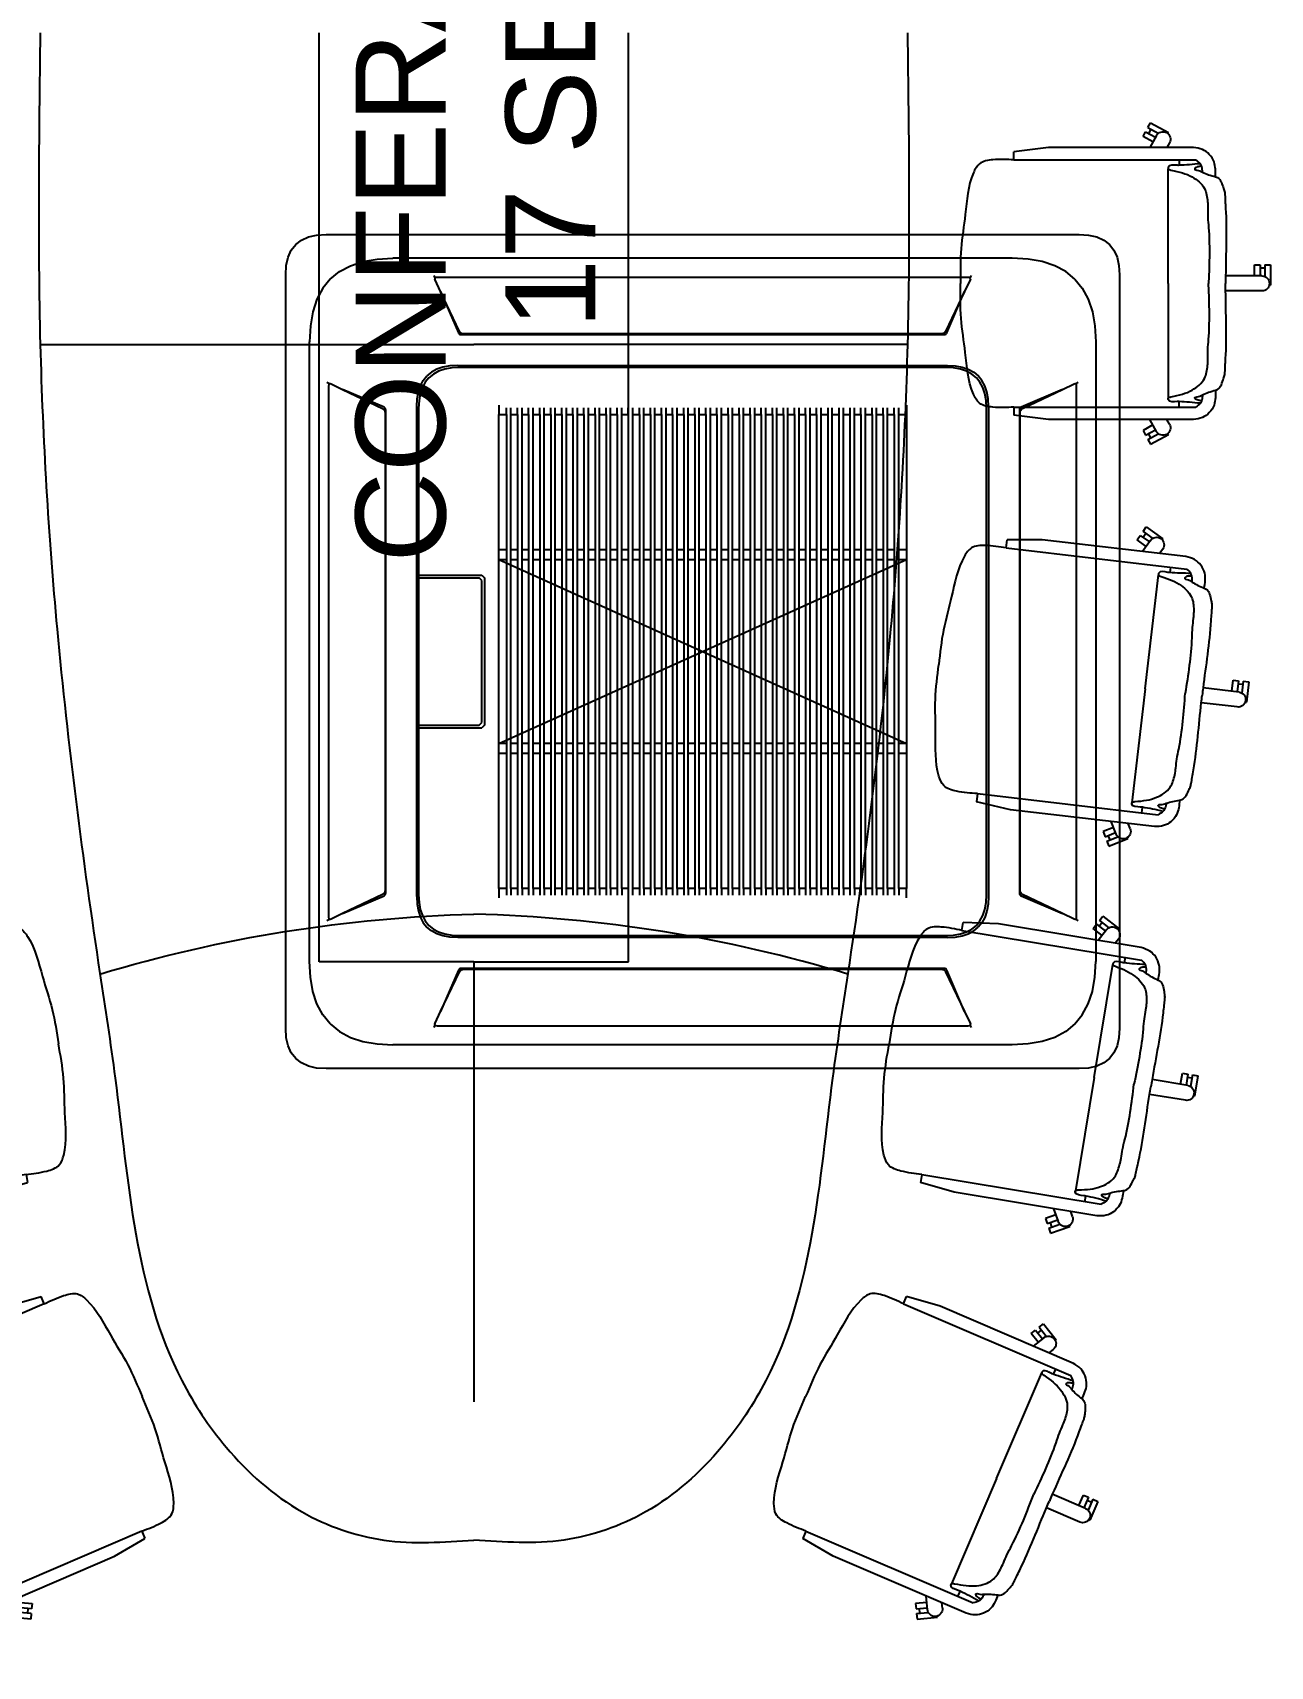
# Model space of a CAD drawing. Header units: millimetres. Extents: x 131588 to 171225, y -200198 to -177978.
# Drawn here: x 135326 to 137735, y -187351 to -184172 of the extents above; entities that cross this region are included whole.
import ezdxf

# ---------------------------------------------------------------- set-up
doc = ezdxf.new("R2010")
doc.units = ezdxf.units.MM
doc.header["$MEASUREMENT"] = 0
doc.layers.get('0').update_dxf_attribs({"color": 255, "lineweight": 25})
for name, color, linetype in [('ceco.net 343', 7, 'Continuous'), ('ceco.net 345', 7, 'Continuous'), ('Edges', 7, 'Continuous')]:
    doc.layers.add(name, color=color, linetype=linetype)
doc.layers.add('TEXT-1', color=7, linetype='Continuous', lineweight=20)
doc.styles.get("Standard").update_dxf_attribs({"font": ''})
doc.styles.get('Standard').set_extended_font_data('Arial')

# ---------------------------------------------------------------- blocks, each defined once
blk = doc.blocks.new('Ceco.NET-Furniture-Tm-343')
at = {"layer": 'ceco.net 343'}
for p, q in [((-14.6, 586.6), (-14.6, 516.1)), ((36.5, 603.1), (-3.4, 603.1)), ((-3.4, 600.8), (-3.4, 603.1)), ((36.5, 592.4), (13.4, 592.4)), ((14.6, 586.6), (14.6, 516.1)), ((36.5, 583.1), (14.6, 583.1)), ((14.6, 572.5), (36.5, 572.5)), ((29.8, 592.4), (29.8, 583.1)), ((36.5, 592.4), (36.5, 603.1)), ((36.5, 572.5), (36.5, 583.1)), ((-264.5, 453.5), (-264.5, 171.6)), ((-240.6, 103.8), (-240.6, 458.1)), ((240.6, 103.8), (240.6, 458.1)), ((264.5, 453.5), (264.5, 171.6)), ((-240.6, 425.7), (-230, 425.7)), ((240.6, 425.7), (230, 425.7)), ((-312.7, 369.9), (-293.6, 404.9)), ((-303.3, 364.8), (-292.2, 385)), ((-291.6, 403.8), (-293.6, 404.9)), ((-273.7, 406.9), (-264.5, 401.9)), ((0, 404.4), (-223.3, 404.4)), ((0, 404.4), (223.3, 404.4)), ((273.7, 406.9), (264.5, 401.9)), ((291.6, 403.8), (293.6, 404.9)), ((303.3, 364.8), (292.2, 385)), ((312.7, 369.9), (293.6, 404.9)), ((-303.3, 364.8), (-312.7, 369.9)), ((-300.1, 370.7), (-291.9, 366.2)), ((-295.1, 360.3), (-284.6, 379.5)), ((-285.7, 355.3), (-295.1, 360.3)), ((-287.7, 381.2), (-264.5, 368.6)), ((-275.3, 374.5), (-285.7, 355.3)), ((287.7, 381.2), (264.5, 368.6)), ((275.3, 374.5), (285.7, 355.3)), ((295.1, 360.3), (284.6, 379.5)), ((285.7, 355.3), (295.1, 360.3)), ((300.1, 370.7), (291.9, 366.2)), ((303.3, 364.8), (312.7, 369.9)), ((-264.5, 171.6), (-256.4, 103.8)), ((264.5, 171.6), (256.4, 103.8)), ((-240.6, 103.8), (-256.4, 103.8)), ((240.6, 103.8), (256.4, 103.8))]:
    blk.add_line(p, q, dxfattribs=at)
for centre, start, end in [((0, 586.6), 0, 180), ((-280.7, 394), 61.4687, 241.4687), ((280.7, 394), 298.5313, 118.5313)]:
    blk.add_arc(centre, 14.6, start, end, dxfattribs=at)
for points in [[(-228.5, 469.1), (-227.2, 462.9), (-225.9, 458.9), (-223.3, 456.2), (-221.9, 456.2), (-220.6, 460.3), (-216.6, 470.9), (-207.5, 496.1), (-206, 500.1), (-184.7, 512.1), (-180.7, 513.4), (-172.8, 514.7), (-160.9, 515.3), (-146.2, 516.1), (-14.6, 516.1), (0, 516.1)], [(228.5, 469.1), (227.2, 462.9), (225.9, 458.9), (223.3, 456.2), (221.9, 456.2), (220.6, 460.3), (216.6, 470.9), (207.5, 496.1), (206, 500.1), (184.7, 512.1), (180.7, 513.4), (172.8, 514.7), (160.9, 515.3), (146.2, 516.1), (14.6, 516.1), (0, 516.1)], [(-207.5, 496.1), (-236.5, 493.5), (-251.2, 484.2), (-260.5, 470.9), (-264.5, 453.5)], [(-233.1, 466.5), (-229.9, 425.7), (-229.9, 421.7), (-225.9, 404.4), (-223.3, 404.4), (-220.6, 409.7), (-207.3, 450.9), (-184.7, 474.9), (-172.8, 478.9), (-146.2, 481.5), (-128.9, 481.5), (-109, 482.9), (0, 482.9)], [(233.1, 466.5), (229.9, 425.7), (229.9, 421.7), (225.9, 404.4), (223.3, 404.4), (220.6, 409.7), (207.3, 450.9), (184.7, 474.9), (172.8, 478.9), (146.2, 481.5), (128.9, 481.5), (109, 482.9), (0, 482.9)], [(207.5, 496.1), (236.5, 493.5), (251.2, 484.2), (260.5, 470.9), (264.5, 453.5)], [(-216.6, 470.9), (-227.2, 469.6), (-232.6, 466.9), (-240.6, 458.1)], [(216.6, 470.9), (227.2, 469.6), (232.6, 466.9), (240.6, 458.1)], [(-240.6, 103.8), (-240.6, 63), (-232.8, 36.9), (-215.4, 25.3), (-134.3, 9.4), (-67.8, 1.3), (0, 0)], [(240.6, 103.8), (240.6, 63), (232.8, 36.9), (215.4, 25.3), (134.3, 9.4), (67.8, 1.3), (0, 0)]]:
    blk.add_spline(points, degree=3, dxfattribs=at)
blk = doc.blocks.new('cassette acplan')
at = {"layer": 'Edges'}
for p, q in [((184.3, 1044.1), (197.9, 1050.3)), ((197.9, 1050.3), (213.8, 1053.9)), ((213.8, 1053.9), (232.3, 1055.2)), ((232.3, 1055.2), (1697.8, 1055.2)), ((1697.8, 1055.2), (1716.3, 1053.9)), ((1716.3, 1053.9), (1732.3, 1050.3)), ((1732.3, 1050.3), (1745.8, 1044.1)), ((158.5, 1010.9), (164.6, 1024.4)), ((164.6, 1024.4), (173.2, 1035.5)), ((173.2, 1035.5), (184.3, 1044.1)), ((1745.8, 1044.1), (1756.9, 1035.5)), ((1756.9, 1035.5), (1765.5, 1024.4)), ((1765.5, 1024.4), (1771.7, 1010.9)), ((153.6, 976.4), (154.8, 994.9)), ((154.8, 994.9), (158.5, 1010.9)), ((258.4, 982.8), (279.5, 994.2)), ((279.5, 994.2), (303.8, 1002.3)), ((303.8, 1002.3), (331.4, 1007.2)), ((331.4, 1007.2), (362.2, 1008.8)), ((1567.9, 1008.8), (362.2, 1008.8)), ((1598.7, 1007.2), (1567.9, 1008.8)), ((1626.3, 1002.3), (1598.7, 1007.2)), ((1650.7, 994.2), (1626.3, 1002.3)), ((1671.8, 982.8), (1650.7, 994.2)), ((1771.7, 1010.9), (1775.3, 994.9)), ((1775.3, 994.9), (1776.6, 976.4)), ((153.6, -489.1), (153.6, 976.4)), ((240.5, 968.2), (225.9, 950.4)), ((240.5, 968.2), (258.4, 982.8)), ((442, 975), (444.1, 970)), ((444.1, 970), (443.8, 969)), ((443.8, 968.9), (443.8, 969)), ((444.4, 966.8), (443.8, 968.9)), ((444.3, 970.5), (444.1, 970)), ((445.8, 971.4), (444.3, 970.5)), ((455.2, 944.3), (444.4, 966.8)), ((448.4, 971.7), (445.8, 971.4)), ((1481.7, 971.7), (448.4, 971.7)), ((1485.7, 966.8), (1475, 944.3)), ((1484.3, 971.4), (1481.7, 971.7)), ((1485.9, 970.5), (1484.3, 971.4)), ((1486.3, 968.9), (1485.7, 966.8)), ((1486, 970), (1485.9, 970.5)), ((1486, 970), (1488.2, 975)), ((1486.3, 969), (1486, 970)), ((1486.3, 969), (1486.3, 968.9)), ((1689.6, 968.2), (1671.8, 982.8)), ((1689.6, 968.2), (1704.2, 950.4)), ((1776.6, 976.4), (1776.6, -489.1)), ((214.5, 929.3), (206.4, 904.9)), ((225.9, 950.4), (214.5, 929.3)), ((455.2, 944.3), (489.7, 863.6)), ((492.2, 866.5), (455.2, 944.3)), ((1475, 944.3), (1438, 866.5)), ((1440.4, 863.6), (1475, 944.3)), ((1704.2, 950.4), (1715.6, 929.3)), ((1715.6, 929.3), (1723.7, 904.9)), ((206.4, 904.9), (201.6, 877.3)), ((1723.7, 904.9), (1728.6, 877.3)), ((201.6, 877.3), (199.9, 846.5)), ((489.7, 863.6), (490.3, 862.7)), ((490, 863), (490.3, 862.7)), ((490.3, 862.7), (491.9, 861.3)), ((491.9, 861.3), (493.6, 860.5)), ((493.6, 864.4), (492.2, 866.5)), ((492.8, 860.6), (493.6, 860.5)), ((495.5, 862.9), (493.6, 864.4)), ((493.6, 860.5), (495.7, 860.3)), ((497.9, 861.9), (495.5, 862.9)), ((495.7, 860.3), (1434.4, 860.3)), ((500.8, 861.6), (497.9, 861.9)), ((1429.4, 861.6), (500.8, 861.6)), ((1432.3, 861.9), (1429.4, 861.6)), ((1434.7, 862.9), (1432.3, 861.9)), ((1434.4, 860.3), (1436.5, 860.5)), ((1436.6, 864.4), (1434.7, 862.9)), ((1436.5, 860.5), (1438.3, 861.3)), ((1436.5, 860.5), (1437.3, 860.6)), ((1438, 866.5), (1436.6, 864.4)), ((1438.3, 861.3), (1439.9, 862.7)), ((1439.9, 862.7), (1440.4, 863.6)), ((1440.2, 863), (1439.9, 862.7)), ((1728.6, 877.3), (1730.2, 846.5)), ((199.9, -359.2), (199.9, 846.5)), ((1730.2, 846.5), (1730.2, -359.2)), ((459.8, 796.9), (447.8, 792.9)), ((473.4, 799.3), (459.8, 796.9)), ((476.8, 795.5), (463.3, 793.1)), ((488.6, 800.1), (473.4, 799.3)), ((491.9, 796.3), (476.8, 795.5)), ((488.6, 800.1), (1441.5, 800.1)), ((1438.3, 796.3), (491.9, 796.3)), ((1453.4, 795.5), (1438.3, 796.3)), ((1441.5, 800.1), (1456.7, 799.3)), ((1466.9, 793.1), (1453.4, 795.5)), ((1456.7, 799.3), (1470.3, 796.9)), ((1470.3, 796.9), (1482.3, 792.9)), ((238.7, 764.6), (233.7, 766.8)), ((237.3, 762.9), (237, 760.3)), ((238.2, 764.5), (237.3, 762.9)), ((238.7, 764.6), (238.2, 764.5)), ((239.7, 764.9), (238.7, 764.6)), ((239.7, 764.9), (239.9, 764.9)), ((239.9, 764.9), (242, 764.3)), ((242, 764.3), (264.5, 753.6)), ((415.8, 760.9), (421.4, 771.3)), ((425.1, 767.7), (419.6, 757.4)), ((421.4, 771.3), (428.6, 780.1)), ((432.3, 776.5), (425.1, 767.7)), ((437.4, 787.3), (428.6, 780.1)), ((441, 783.6), (432.3, 776.5)), ((447.8, 792.9), (437.4, 787.3)), ((451.3, 789.2), (441, 783.6)), ((463.3, 793.1), (451.3, 789.2)), ((1478.8, 789.2), (1466.9, 793.1)), ((1489.1, 783.6), (1478.8, 789.2)), ((1482.3, 792.9), (1492.7, 787.3)), ((1497.9, 776.5), (1489.1, 783.6)), ((1492.7, 787.3), (1501.5, 780.1)), ((1505, 767.7), (1497.9, 776.5)), ((1508.7, 771.3), (1501.5, 780.1)), ((1510.6, 757.4), (1505, 767.7)), ((1514.3, 760.9), (1508.7, 771.3)), ((1665.6, 753.6), (1688.1, 764.3)), ((1688.1, 764.3), (1690.3, 764.9)), ((1690.3, 764.9), (1690.4, 764.9)), ((1691.4, 764.6), (1690.4, 764.9)), ((1696.4, 766.8), (1691.4, 764.6)), ((1691.9, 764.5), (1691.4, 764.6)), ((1692.8, 762.9), (1691.9, 764.5)), ((1693.1, 760.3), (1692.8, 762.9)), ((237, 760.3), (237, -273)), ((345.1, 719), (264.5, 753.6)), ((264.5, 753.6), (342.2, 716.6)), ((408.6, 720.2), (409.4, 735.3)), ((409.4, 735.3), (411.8, 748.9)), ((411.8, 748.9), (415.8, 760.9)), ((413.2, 732), (412.4, 716.9)), ((415.6, 745.5), (413.2, 732)), ((419.6, 757.4), (415.6, 745.5)), ((1514.5, 745.5), (1510.6, 757.4)), ((1518.3, 748.9), (1514.3, 760.9)), ((1516.9, 732), (1514.5, 745.5)), ((1517.7, 716.9), (1516.9, 732)), ((1520.7, 735.3), (1518.3, 748.9)), ((1521.5, 720.2), (1520.7, 735.3)), ((1665.6, 753.6), (1585, 719)), ((1587.9, 716.6), (1665.6, 753.6)), ((1693.1, -273), (1693.1, 760.3)), ((342.2, 716.6), (344.4, 715.2)), ((344.4, 715.2), (345.9, 713.3)), ((346, 718.5), (345.1, 719)), ((345.8, 718.8), (346, 718.5)), ((345.9, 713.3), (346.8, 710.9)), ((347.5, 716.9), (346, 718.5)), ((346.8, 710.9), (347.1, 708)), ((347.1, 708), (347.1, -220.6)), ((348.2, 715.1), (347.5, 716.9)), ((348.2, 715.1), (348.1, 715.9)), ((348.5, 713), (348.2, 715.1)), ((348.5, -225.7), (348.5, 713)), ((408.6, -232.8), (408.6, 720.2)), ((412.4, 716.9), (412.4, 392.2)), ((568.2, 723), (568.2, 704.6)), ((568.2, 704.6), (583.2, 704.6)), ((568.2, 441.4), (568.2, 704.6)), ((583.2, 704.6), (583.2, 717.7)), ((583.2, 704.6), (583.2, 441.4)), ((592, 704.6), (592, 717.7)), ((592, 704.6), (604.8, 704.6)), ((592, 441.4), (592, 704.6)), ((604.8, 704.6), (604.8, 717.7)), ((604.8, 704.6), (604.8, 441.4)), ((613.6, 704.6), (613.6, 717.7)), ((613.6, 704.6), (626.4, 704.6)), ((613.6, 441.4), (613.6, 704.6)), ((626.4, 704.6), (626.4, 717.7)), ((626.4, 704.6), (626.4, 441.4)), ((635.2, 704.6), (635.2, 717.7)), ((635.2, 704.6), (648, 704.6)), ((635.2, 441.4), (635.2, 704.6)), ((648, 704.6), (648, 717.7)), ((648, 704.6), (648, 441.4)), ((656.7, 704.6), (656.7, 717.7)), ((656.7, 704.6), (669.5, 704.6)), ((656.7, 441.4), (656.7, 704.6)), ((669.5, 704.6), (669.5, 717.7)), ((669.5, 704.6), (669.5, 441.4)), ((678.3, 704.6), (678.3, 717.7)), ((678.3, 704.6), (691.1, 704.6)), ((678.3, 441.4), (678.3, 704.6)), ((691.1, 704.6), (691.1, 717.7)), ((691.1, 704.6), (691.1, 441.4)), ((699.9, 704.6), (699.9, 717.7)), ((699.9, 704.6), (712.7, 704.6)), ((699.9, 441.4), (699.9, 704.6)), ((712.7, 704.6), (712.7, 717.7)), ((712.7, 704.6), (712.7, 441.4)), ((721.4, 704.6), (721.4, 717.7)), ((721.4, 704.6), (734.2, 704.6)), ((721.4, 441.4), (721.4, 704.6)), ((734.2, 704.6), (734.2, 717.7)), ((734.2, 704.6), (734.2, 441.4)), ((743, 704.6), (743, 717.7)), ((743, 704.6), (755.8, 704.6)), ((743, 441.4), (743, 704.6)), ((755.8, 704.6), (755.8, 717.7)), ((755.8, 704.6), (755.8, 441.4)), ((764.6, 704.6), (764.6, 717.7)), ((764.6, 704.6), (777.4, 704.6)), ((764.6, 441.4), (764.6, 704.6)), ((777.4, 704.6), (777.4, 717.7)), ((777.4, 704.6), (777.4, 441.4)), ((786.1, 704.6), (786.1, 717.7)), ((786.1, 704.6), (798.9, 704.6)), ((786.1, 441.4), (786.1, 704.6)), ((798.9, 704.6), (798.9, 717.7)), ((798.9, 704.6), (798.9, 441.4)), ((807.7, 704.6), (807.7, 717.7)), ((807.7, 704.6), (820.5, 704.6)), ((807.7, 441.4), (807.7, 704.6)), ((820.5, 704.6), (820.5, 717.7)), ((820.5, 704.6), (820.5, 441.4)), ((829.3, 704.6), (829.3, 717.7)), ((829.3, 704.6), (842.1, 704.6)), ((829.3, 441.4), (829.3, 704.6)), ((842.1, 704.6), (842.1, 717.7)), ((842.1, 704.6), (842.1, 441.4)), ((850.8, 704.6), (850.8, 717.7)), ((850.8, 704.6), (863.6, 704.6)), ((850.8, 441.4), (850.8, 704.6)), ((863.6, 704.6), (863.6, 717.7)), ((863.6, 704.6), (863.6, 441.4)), ((872.4, 704.6), (872.4, 717.7)), ((872.4, 704.6), (885.2, 704.6)), ((872.4, 441.4), (872.4, 704.6)), ((885.2, 704.6), (885.2, 717.7)), ((885.2, 704.6), (885.2, 441.4)), ((894, 704.6), (894, 717.7)), ((894, 704.6), (906.8, 704.6)), ((894, 441.4), (894, 704.6)), ((906.8, 704.6), (906.8, 717.7)), ((906.8, 704.6), (906.8, 441.4)), ((915.5, 704.6), (915.5, 717.7)), ((915.5, 704.6), (928.3, 704.6)), ((915.5, 441.4), (915.5, 704.6)), ((928.3, 704.6), (928.3, 717.7)), ((928.3, 704.6), (928.3, 441.4)), ((937.1, 704.6), (937.1, 717.7)), ((937.1, 704.6), (949.9, 704.6)), ((937.1, 441.4), (937.1, 704.6)), ((949.9, 704.6), (949.9, 717.7)), ((949.9, 704.6), (949.9, 441.4)), ((958.7, 704.6), (958.7, 717.7)), ((958.7, 704.6), (971.5, 704.6)), ((958.7, 441.4), (958.7, 704.6)), ((971.5, 704.6), (971.5, 717.7)), ((971.5, 704.6), (971.5, 441.4)), ((980.2, 704.6), (980.2, 717.7)), ((980.2, 704.6), (993, 704.6)), ((980.2, 441.4), (980.2, 704.6)), ((993, 704.6), (993, 717.7)), ((993, 704.6), (993, 441.4)), ((1001.8, 704.6), (1001.8, 717.7)), ((1001.8, 704.6), (1014.6, 704.6)), ((1001.8, 441.4), (1001.8, 704.6)), ((1014.6, 704.6), (1014.6, 717.7)), ((1014.6, 704.6), (1014.6, 441.4)), ((1023.4, 704.6), (1023.4, 717.7)), ((1023.4, 704.6), (1036.2, 704.6)), ((1023.4, 441.4), (1023.4, 704.6)), ((1036.2, 704.6), (1036.2, 717.7)), ((1036.2, 704.6), (1036.2, 441.4)), ((1044.9, 704.6), (1044.9, 717.7)), ((1044.9, 704.6), (1057.7, 704.6)), ((1044.9, 441.4), (1044.9, 704.6)), ((1057.7, 704.6), (1057.7, 717.7)), ((1057.7, 704.6), (1057.7, 441.4)), ((1066.5, 704.6), (1066.5, 717.7)), ((1066.5, 704.6), (1079.3, 704.6)), ((1066.5, 441.4), (1066.5, 704.6)), ((1079.3, 704.6), (1079.3, 717.7)), ((1079.3, 704.6), (1079.3, 441.4)), ((1088.1, 704.6), (1088.1, 717.7)), ((1088.1, 704.6), (1100.9, 704.6)), ((1088.1, 441.4), (1088.1, 704.6)), ((1100.9, 704.6), (1100.9, 717.7)), ((1100.9, 704.6), (1100.9, 441.4)), ((1109.6, 704.6), (1109.6, 717.7)), ((1109.6, 704.6), (1122.4, 704.6)), ((1109.6, 441.4), (1109.6, 704.6)), ((1122.4, 704.6), (1122.4, 717.7)), ((1122.4, 704.6), (1122.4, 441.4)), ((1131.2, 704.6), (1131.2, 717.7)), ((1131.2, 704.6), (1144, 704.6)), ((1131.2, 441.4), (1131.2, 704.6)), ((1144, 704.6), (1144, 717.7)), ((1144, 704.6), (1144, 441.4)), ((1152.8, 704.6), (1152.8, 717.7)), ((1152.8, 704.6), (1165.6, 704.6)), ((1152.8, 441.4), (1152.8, 704.6)), ((1165.6, 704.6), (1165.6, 717.7)), ((1165.6, 704.6), (1165.6, 441.4)), ((1174.3, 704.6), (1174.3, 717.7)), ((1174.3, 704.6), (1187.1, 704.6)), ((1174.3, 441.4), (1174.3, 704.6)), ((1187.1, 704.6), (1187.1, 717.7)), ((1187.1, 704.6), (1187.1, 441.4)), ((1195.9, 704.6), (1195.9, 717.7)), ((1195.9, 704.6), (1208.7, 704.6)), ((1195.9, 441.4), (1195.9, 704.6)), ((1208.7, 717.7), (1208.7, 704.6)), ((1208.7, 704.6), (1208.7, 441.4)), ((1217.5, 704.6), (1217.5, 717.7)), ((1217.5, 704.6), (1230.3, 704.6)), ((1217.5, 441.4), (1217.5, 704.6)), ((1230.3, 717.7), (1230.3, 704.6)), ((1230.3, 704.6), (1230.3, 441.4)), ((1239.1, 704.6), (1239.1, 717.7)), ((1239.1, 704.6), (1251.8, 704.6)), ((1239.1, 441.4), (1239.1, 704.6)), ((1251.8, 717.7), (1251.8, 704.6)), ((1251.8, 704.6), (1251.8, 441.4)), ((1260.6, 704.6), (1260.6, 717.7)), ((1260.6, 704.6), (1273.4, 704.6)), ((1260.6, 441.4), (1260.6, 704.6)), ((1273.4, 704.6), (1273.4, 717.7)), ((1273.4, 704.6), (1273.4, 441.4)), ((1282.2, 704.6), (1282.2, 717.7)), ((1282.2, 704.6), (1295, 704.6)), ((1282.2, 441.4), (1282.2, 704.6)), ((1295, 704.6), (1295, 717.7)), ((1295, 704.6), (1295, 441.4)), ((1303.8, 704.6), (1303.8, 717.7)), ((1303.8, 704.6), (1316.5, 704.6)), ((1303.8, 441.4), (1303.8, 704.6)), ((1316.5, 704.6), (1316.5, 717.7)), ((1316.5, 704.6), (1316.5, 441.4)), ((1325.3, 704.6), (1325.3, 717.7)), ((1325.3, 704.6), (1338.1, 704.6)), ((1325.3, 441.4), (1325.3, 704.6)), ((1338.1, 704.6), (1338.1, 717.7)), ((1338.1, 704.6), (1338.1, 441.4)), ((1346.9, 704.6), (1346.9, 717.7)), ((1346.9, 704.6), (1362, 704.6)), ((1346.9, 441.4), (1346.9, 704.6)), ((1362, 723), (1362, 704.6)), ((1362, 704.6), (1362, 441.4)), ((1517.7, -229.5), (1517.7, 716.9)), ((1521.5, 720.2), (1521.5, -232.8)), ((1581.9, 715.1), (1581.7, 713)), ((1581.7, 713), (1581.7, -225.7)), ((1582.7, 716.9), (1581.9, 715.1)), ((1582, 715.9), (1581.9, 715.1)), ((1584.1, 718.5), (1582.7, 716.9)), ((1583, 708), (1583.3, 710.9)), ((1583, -220.6), (1583, 708)), ((1583.3, 710.9), (1584.3, 713.3)), ((1585, 719), (1584.1, 718.5)), ((1584.4, 718.8), (1584.1, 718.5)), ((1584.3, 713.3), (1585.8, 715.2)), ((1585.8, 715.2), (1587.9, 716.6)), ((583.2, 441.4), (568.2, 441.4)), ((568.2, 422.6), (568.2, 441.4)), ((568.2, 422.6), (583.2, 422.6)), ((568.2, 64.7), (568.2, 422.6)), ((568.2, 64.7), (1362, 422.6)), ((568.2, 422.6), (1362, 64.7)), ((583.2, 441.4), (583.2, 422.6)), ((583.2, 422.6), (583.2, 64.7)), ((604.8, 441.4), (592, 441.4)), ((592, 422.6), (592, 441.4)), ((592, 422.6), (604.8, 422.6)), ((592, 64.7), (592, 422.6)), ((604.8, 441.4), (604.8, 422.6)), ((604.8, 422.6), (604.8, 64.7)), ((626.4, 441.4), (613.6, 441.4)), ((613.6, 422.6), (613.6, 441.4)), ((613.6, 422.6), (626.4, 422.6)), ((613.6, 64.7), (613.6, 422.6)), ((626.4, 441.4), (626.4, 422.6)), ((626.4, 422.6), (626.4, 64.7)), ((648, 441.4), (635.2, 441.4)), ((635.2, 422.6), (635.2, 441.4)), ((635.2, 422.6), (648, 422.6)), ((635.2, 64.7), (635.2, 422.6)), ((648, 441.4), (648, 422.6)), ((648, 422.6), (648, 64.7)), ((669.5, 441.4), (656.7, 441.4)), ((656.7, 422.6), (656.7, 441.4)), ((656.7, 422.6), (669.5, 422.6)), ((656.7, 64.7), (656.7, 422.6)), ((669.5, 441.4), (669.5, 422.6)), ((669.5, 422.6), (669.5, 64.7)), ((691.1, 441.4), (678.3, 441.4)), ((678.3, 422.6), (678.3, 441.4)), ((678.3, 422.6), (691.1, 422.6)), ((678.3, 64.7), (678.3, 422.6)), ((691.1, 441.4), (691.1, 422.6)), ((691.1, 422.6), (691.1, 64.7)), ((712.7, 441.4), (699.9, 441.4)), ((699.9, 422.6), (699.9, 441.4)), ((699.9, 422.6), (712.7, 422.6)), ((699.9, 64.7), (699.9, 422.6)), ((712.7, 441.4), (712.7, 422.6)), ((712.7, 422.6), (712.7, 64.7)), ((734.2, 441.4), (721.4, 441.4)), ((721.4, 422.6), (721.4, 441.4)), ((721.4, 422.6), (734.2, 422.6)), ((721.4, 64.7), (721.4, 422.6)), ((734.2, 441.4), (734.2, 422.6)), ((734.2, 422.6), (734.2, 64.7)), ((755.8, 441.4), (743, 441.4)), ((743, 422.6), (743, 441.4)), ((743, 422.6), (755.8, 422.6)), ((743, 64.7), (743, 422.6)), ((755.8, 441.4), (755.8, 422.6)), ((755.8, 422.6), (755.8, 64.7)), ((777.4, 441.4), (764.6, 441.4)), ((764.6, 422.6), (764.6, 441.4)), ((764.6, 422.6), (777.4, 422.6)), ((764.6, 64.7), (764.6, 422.6)), ((777.4, 441.4), (777.4, 422.6)), ((777.4, 422.6), (777.4, 64.7)), ((798.9, 441.4), (786.1, 441.4)), ((786.1, 422.6), (786.1, 441.4)), ((786.1, 422.6), (798.9, 422.6)), ((786.1, 64.7), (786.1, 422.6)), ((798.9, 441.4), (798.9, 422.6)), ((798.9, 422.6), (798.9, 64.7)), ((820.5, 441.4), (807.7, 441.4)), ((807.7, 422.6), (807.7, 441.4)), ((807.7, 422.6), (820.5, 422.6)), ((807.7, 64.7), (807.7, 422.6)), ((820.5, 441.4), (820.5, 422.6)), ((820.5, 422.6), (820.5, 64.7)), ((842.1, 441.4), (829.3, 441.4)), ((829.3, 422.6), (829.3, 441.4)), ((829.3, 422.6), (842.1, 422.6)), ((829.3, 64.7), (829.3, 422.6)), ((842.1, 441.4), (842.1, 422.6)), ((842.1, 422.6), (842.1, 64.7)), ((863.6, 441.4), (850.8, 441.4)), ((850.8, 422.6), (850.8, 441.4)), ((850.8, 422.6), (863.6, 422.6)), ((850.8, 64.7), (850.8, 422.6)), ((863.6, 441.4), (863.6, 422.6)), ((863.6, 422.6), (863.6, 64.7)), ((885.2, 441.4), (872.4, 441.4)), ((872.4, 422.6), (872.4, 441.4)), ((872.4, 422.6), (885.2, 422.6)), ((872.4, 64.7), (872.4, 422.6)), ((885.2, 441.4), (885.2, 422.6)), ((885.2, 422.6), (885.2, 64.7)), ((906.8, 441.4), (894, 441.4)), ((894, 422.6), (894, 441.4)), ((894, 422.6), (906.8, 422.6)), ((894, 64.7), (894, 422.6)), ((906.8, 441.4), (906.8, 422.6)), ((906.8, 422.6), (906.8, 64.7)), ((928.3, 441.4), (915.5, 441.4)), ((915.5, 422.6), (915.5, 441.4)), ((915.5, 422.6), (928.3, 422.6)), ((915.5, 64.7), (915.5, 422.6)), ((928.3, 441.4), (928.3, 422.6)), ((928.3, 422.6), (928.3, 64.7)), ((949.9, 441.4), (937.1, 441.4)), ((937.1, 422.6), (937.1, 441.4)), ((937.1, 422.6), (949.9, 422.6)), ((937.1, 64.7), (937.1, 422.6)), ((949.9, 441.4), (949.9, 422.6)), ((949.9, 422.6), (949.9, 64.7)), ((971.5, 441.4), (958.7, 441.4)), ((958.7, 422.6), (958.7, 441.4)), ((958.7, 422.6), (971.5, 422.6)), ((958.7, 64.7), (958.7, 422.6)), ((971.5, 441.4), (971.5, 422.6)), ((971.5, 422.6), (971.5, 64.7)), ((993, 441.4), (980.2, 441.4)), ((980.2, 422.6), (980.2, 441.4)), ((980.2, 422.6), (993, 422.6)), ((980.2, 64.7), (980.2, 422.6)), ((993, 441.4), (993, 422.6)), ((993, 422.6), (993, 64.7)), ((1014.6, 441.4), (1001.8, 441.4)), ((1001.8, 422.6), (1001.8, 441.4)), ((1001.8, 422.6), (1014.6, 422.6)), ((1001.8, 64.7), (1001.8, 422.6)), ((1014.6, 441.4), (1014.6, 422.6)), ((1014.6, 422.6), (1014.6, 64.7)), ((1036.2, 441.4), (1023.4, 441.4)), ((1023.4, 422.6), (1023.4, 441.4)), ((1023.4, 422.6), (1036.2, 422.6)), ((1023.4, 64.7), (1023.4, 422.6)), ((1036.2, 441.4), (1036.2, 422.6)), ((1036.2, 422.6), (1036.2, 64.7)), ((1057.7, 441.4), (1044.9, 441.4)), ((1044.9, 422.6), (1044.9, 441.4)), ((1044.9, 422.6), (1057.7, 422.6)), ((1044.9, 64.7), (1044.9, 422.6)), ((1057.7, 441.4), (1057.7, 422.6)), ((1057.7, 422.6), (1057.7, 64.7)), ((1079.3, 441.4), (1066.5, 441.4)), ((1066.5, 422.6), (1066.5, 441.4)), ((1066.5, 422.6), (1079.3, 422.6)), ((1066.5, 64.7), (1066.5, 422.6)), ((1079.3, 441.4), (1079.3, 422.6)), ((1079.3, 422.6), (1079.3, 64.7)), ((1100.9, 441.4), (1088.1, 441.4)), ((1088.1, 422.6), (1088.1, 441.4)), ((1088.1, 422.6), (1100.9, 422.6)), ((1088.1, 64.7), (1088.1, 422.6)), ((1100.9, 441.4), (1100.9, 422.6)), ((1100.9, 422.6), (1100.9, 64.7)), ((1122.4, 441.4), (1109.6, 441.4)), ((1109.6, 422.6), (1109.6, 441.4)), ((1109.6, 422.6), (1122.4, 422.6)), ((1109.6, 64.7), (1109.6, 422.6)), ((1122.4, 441.4), (1122.4, 422.6)), ((1122.4, 422.6), (1122.4, 64.7)), ((1144, 441.4), (1131.2, 441.4)), ((1131.2, 422.6), (1131.2, 441.4)), ((1131.2, 422.6), (1144, 422.6)), ((1131.2, 64.7), (1131.2, 422.6)), ((1144, 441.4), (1144, 422.6)), ((1144, 422.6), (1144, 64.7)), ((1165.6, 441.4), (1152.8, 441.4)), ((1152.8, 422.6), (1152.8, 441.4)), ((1152.8, 422.6), (1165.6, 422.6)), ((1152.8, 64.7), (1152.8, 422.6)), ((1165.6, 441.4), (1165.6, 422.6)), ((1165.6, 422.6), (1165.6, 64.7)), ((1187.1, 441.4), (1174.3, 441.4)), ((1174.3, 422.6), (1174.3, 441.4)), ((1174.3, 422.6), (1187.1, 422.6)), ((1174.3, 64.7), (1174.3, 422.6)), ((1187.1, 441.4), (1187.1, 422.6)), ((1187.1, 422.6), (1187.1, 64.7)), ((1208.7, 441.4), (1195.9, 441.4)), ((1195.9, 422.6), (1195.9, 441.4)), ((1195.9, 422.6), (1208.7, 422.6)), ((1195.9, 64.7), (1195.9, 422.6)), ((1208.7, 441.4), (1208.7, 422.6)), ((1208.7, 422.6), (1208.7, 64.7)), ((1230.3, 441.4), (1217.5, 441.4)), ((1217.5, 422.6), (1217.5, 441.4)), ((1217.5, 422.6), (1230.3, 422.6)), ((1217.5, 64.7), (1217.5, 422.6)), ((1230.3, 441.4), (1230.3, 422.6)), ((1230.3, 422.6), (1230.3, 64.7)), ((1251.8, 441.4), (1239.1, 441.4)), ((1239.1, 422.6), (1239.1, 441.4)), ((1239.1, 422.6), (1251.8, 422.6)), ((1239.1, 64.7), (1239.1, 422.6)), ((1251.8, 441.4), (1251.8, 422.6)), ((1251.8, 422.6), (1251.8, 64.7)), ((1273.4, 441.4), (1260.6, 441.4)), ((1260.6, 422.6), (1260.6, 441.4)), ((1260.6, 422.6), (1273.4, 422.6)), ((1260.6, 64.7), (1260.6, 422.6)), ((1273.4, 441.4), (1273.4, 422.6)), ((1273.4, 422.6), (1273.4, 64.7)), ((1295, 441.4), (1282.2, 441.4)), ((1282.2, 422.6), (1282.2, 441.4)), ((1282.2, 422.6), (1295, 422.6)), ((1282.2, 64.7), (1282.2, 422.6)), ((1295, 441.4), (1295, 422.6)), ((1295, 422.6), (1295, 64.7)), ((1316.5, 441.4), (1303.8, 441.4)), ((1303.8, 422.6), (1303.8, 441.4)), ((1303.8, 422.6), (1316.5, 422.6)), ((1303.8, 64.7), (1303.8, 422.6)), ((1316.5, 441.4), (1316.5, 422.6)), ((1316.5, 422.6), (1316.5, 64.7)), ((1338.1, 441.4), (1325.3, 441.4)), ((1325.3, 422.6), (1325.3, 441.4)), ((1325.3, 422.6), (1338.1, 422.6)), ((1325.3, 64.7), (1325.3, 422.6)), ((1338.1, 441.4), (1338.1, 422.6)), ((1338.1, 422.6), (1338.1, 64.7)), ((1362, 441.4), (1346.9, 441.4)), ((1346.9, 422.6), (1346.9, 441.4)), ((1346.9, 422.6), (1362, 422.6)), ((1346.9, 64.7), (1346.9, 422.6)), ((1362, 441.4), (1362, 422.6)), ((1362, 422.6), (1362, 64.7)), ((412.4, 392.2), (412.4, 387.1)), ((412.4, 392.2), (535.1, 392.2)), ((412.4, 387.1), (412.4, 100.3)), ((412.4, 387.1), (529.9, 387.1)), ((535.1, 381.9), (529.9, 387.1)), ((535.1, 392.2), (540.3, 387.1)), ((535.1, 105.4), (535.1, 381.9)), ((540.3, 387.1), (540.3, 100.3)), ((412.4, 100.3), (412.4, 95.1)), ((412.4, 100.3), (529.9, 100.3)), ((529.9, 100.3), (535.1, 105.4)), ((540.3, 100.3), (535.1, 95.1)), ((412.4, 95.1), (412.4, -229.5)), ((412.4, 95.1), (535.1, 95.1)), ((568.2, 45.9), (568.2, 64.7)), ((583.2, 64.7), (568.2, 64.7)), ((583.2, 64.7), (583.2, 45.9)), ((604.8, 64.7), (592, 64.7)), ((592, 45.9), (592, 64.7)), ((604.8, 64.7), (604.8, 45.9)), ((626.4, 64.7), (613.6, 64.7)), ((613.6, 45.9), (613.6, 64.7)), ((626.4, 64.7), (626.4, 45.9)), ((648, 64.7), (635.2, 64.7)), ((635.2, 45.9), (635.2, 64.7)), ((648, 64.7), (648, 45.9)), ((669.5, 64.7), (656.7, 64.7)), ((656.7, 45.9), (656.7, 64.7)), ((669.5, 64.7), (669.5, 45.9)), ((691.1, 64.7), (678.3, 64.7)), ((678.3, 45.9), (678.3, 64.7)), ((691.1, 64.7), (691.1, 45.9)), ((712.7, 64.7), (699.9, 64.7)), ((699.9, 45.9), (699.9, 64.7)), ((712.7, 64.7), (712.7, 45.9)), ((734.2, 64.7), (721.4, 64.7)), ((721.4, 45.9), (721.4, 64.7)), ((734.2, 64.7), (734.2, 45.9)), ((755.8, 64.7), (743, 64.7)), ((743, 45.9), (743, 64.7)), ((755.8, 64.7), (755.8, 45.9)), ((777.4, 64.7), (764.6, 64.7)), ((764.6, 45.9), (764.6, 64.7)), ((777.4, 64.7), (777.4, 45.9)), ((798.9, 64.7), (786.1, 64.7)), ((786.1, 45.9), (786.1, 64.7)), ((798.9, 64.7), (798.9, 45.9)), ((820.5, 64.7), (807.7, 64.7)), ((807.7, 45.9), (807.7, 64.7)), ((820.5, 64.7), (820.5, 45.9)), ((842.1, 64.7), (829.3, 64.7)), ((829.3, 45.9), (829.3, 64.7)), ((842.1, 64.7), (842.1, 45.9)), ((863.6, 64.7), (850.8, 64.7)), ((850.8, 45.9), (850.8, 64.7)), ((863.6, 64.7), (863.6, 45.9)), ((885.2, 64.7), (872.4, 64.7)), ((872.4, 45.9), (872.4, 64.7)), ((885.2, 64.7), (885.2, 45.9)), ((906.8, 64.7), (894, 64.7)), ((894, 45.9), (894, 64.7)), ((906.8, 64.7), (906.8, 45.9)), ((928.3, 64.7), (915.5, 64.7)), ((915.5, 45.9), (915.5, 64.7)), ((928.3, 64.7), (928.3, 45.9)), ((949.9, 64.7), (937.1, 64.7)), ((937.1, 45.9), (937.1, 64.7)), ((949.9, 64.7), (949.9, 45.9)), ((971.5, 64.7), (958.7, 64.7)), ((958.7, 45.9), (958.7, 64.7)), ((971.5, 64.7), (971.5, 45.9)), ((993, 64.7), (980.2, 64.7)), ((980.2, 45.9), (980.2, 64.7)), ((993, 64.7), (993, 45.9)), ((1014.6, 64.7), (1001.8, 64.7)), ((1001.8, 45.9), (1001.8, 64.7)), ((1014.6, 64.7), (1014.6, 45.9)), ((1036.2, 64.7), (1023.4, 64.7)), ((1023.4, 45.9), (1023.4, 64.7)), ((1036.2, 64.7), (1036.2, 45.9)), ((1057.7, 64.7), (1044.9, 64.7)), ((1044.9, 45.9), (1044.9, 64.7)), ((1057.7, 64.7), (1057.7, 45.9)), ((1079.3, 64.7), (1066.5, 64.7)), ((1066.5, 45.9), (1066.5, 64.7)), ((1079.3, 64.7), (1079.3, 45.9)), ((1100.9, 64.7), (1088.1, 64.7)), ((1088.1, 45.9), (1088.1, 64.7)), ((1100.9, 64.7), (1100.9, 45.9)), ((1122.4, 64.7), (1109.6, 64.7)), ((1109.6, 45.9), (1109.6, 64.7)), ((1122.4, 64.7), (1122.4, 45.9)), ((1144, 64.7), (1131.2, 64.7)), ((1131.2, 45.9), (1131.2, 64.7)), ((1144, 64.7), (1144, 45.9)), ((1165.6, 64.7), (1152.8, 64.7)), ((1152.8, 45.9), (1152.8, 64.7)), ((1165.6, 64.7), (1165.6, 45.9)), ((1187.1, 64.7), (1174.3, 64.7)), ((1174.3, 45.9), (1174.3, 64.7)), ((1187.1, 64.7), (1187.1, 45.9)), ((1208.7, 64.7), (1195.9, 64.7)), ((1195.9, 45.9), (1195.9, 64.7)), ((1208.7, 64.7), (1208.7, 45.9)), ((1230.3, 64.7), (1217.5, 64.7)), ((1217.5, 45.9), (1217.5, 64.7)), ((1230.3, 64.7), (1230.3, 45.9)), ((1251.8, 64.7), (1239.1, 64.7)), ((1239.1, 45.9), (1239.1, 64.7)), ((1251.8, 64.7), (1251.8, 45.9)), ((1273.4, 64.7), (1260.6, 64.7)), ((1260.6, 45.9), (1260.6, 64.7)), ((1273.4, 64.7), (1273.4, 45.9)), ((1295, 64.7), (1282.2, 64.7)), ((1282.2, 45.9), (1282.2, 64.7)), ((1295, 64.7), (1295, 45.9)), ((1316.5, 64.7), (1303.8, 64.7)), ((1303.8, 45.9), (1303.8, 64.7)), ((1316.5, 64.7), (1316.5, 45.9)), ((1338.1, 64.7), (1325.3, 64.7)), ((1325.3, 45.9), (1325.3, 64.7)), ((1338.1, 64.7), (1338.1, 45.9)), ((1362, 64.7), (1346.9, 64.7)), ((1346.9, 45.9), (1346.9, 64.7)), ((1362, 64.7), (1362, 45.9)), ((568.2, 45.9), (583.2, 45.9)), ((568.2, -217.2), (568.2, 45.9)), ((583.2, 45.9), (583.2, -217.2)), ((592, 45.9), (604.8, 45.9)), ((592, -217.2), (592, 45.9)), ((604.8, 45.9), (604.8, -217.2)), ((613.6, 45.9), (626.4, 45.9)), ((613.6, -217.2), (613.6, 45.9)), ((626.4, 45.9), (626.4, -217.2)), ((635.2, 45.9), (648, 45.9)), ((635.2, -217.2), (635.2, 45.9)), ((648, 45.9), (648, -217.2)), ((656.7, 45.9), (669.5, 45.9)), ((656.7, -217.2), (656.7, 45.9)), ((669.5, 45.9), (669.5, -217.2)), ((678.3, 45.9), (691.1, 45.9)), ((678.3, -217.2), (678.3, 45.9)), ((691.1, 45.9), (691.1, -217.2)), ((699.9, 45.9), (712.7, 45.9)), ((699.9, -217.2), (699.9, 45.9)), ((712.7, 45.9), (712.7, -217.2)), ((721.4, 45.9), (734.2, 45.9)), ((721.4, -217.2), (721.4, 45.9)), ((734.2, 45.9), (734.2, -217.2)), ((743, 45.9), (755.8, 45.9)), ((743, -217.2), (743, 45.9)), ((755.8, 45.9), (755.8, -217.2)), ((764.6, 45.9), (777.4, 45.9)), ((764.6, -217.2), (764.6, 45.9)), ((777.4, 45.9), (777.4, -217.2)), ((786.1, 45.9), (798.9, 45.9)), ((786.1, -217.2), (786.1, 45.9)), ((798.9, 45.9), (798.9, -217.2)), ((807.7, 45.9), (820.5, 45.9)), ((807.7, -217.2), (807.7, 45.9)), ((820.5, 45.9), (820.5, -217.2)), ((829.3, 45.9), (842.1, 45.9)), ((829.3, -217.2), (829.3, 45.9)), ((842.1, 45.9), (842.1, -217.2)), ((850.8, 45.9), (863.6, 45.9)), ((850.8, -217.2), (850.8, 45.9)), ((863.6, 45.9), (863.6, -217.2)), ((872.4, 45.9), (885.2, 45.9)), ((872.4, -217.2), (872.4, 45.9)), ((885.2, 45.9), (885.2, -217.2)), ((894, 45.9), (906.8, 45.9)), ((894, -217.2), (894, 45.9)), ((906.8, 45.9), (906.8, -217.2)), ((915.5, 45.9), (928.3, 45.9)), ((915.5, -217.2), (915.5, 45.9)), ((928.3, 45.9), (928.3, -217.2)), ((937.1, 45.9), (949.9, 45.9)), ((937.1, -217.2), (937.1, 45.9)), ((949.9, 45.9), (949.9, -217.2)), ((958.7, 45.9), (971.5, 45.9)), ((958.7, -217.2), (958.7, 45.9)), ((971.5, 45.9), (971.5, -217.2)), ((980.2, 45.9), (993, 45.9)), ((980.2, -217.2), (980.2, 45.9)), ((993, 45.9), (993, -217.2)), ((1001.8, 45.9), (1014.6, 45.9)), ((1001.8, -217.2), (1001.8, 45.9)), ((1014.6, 45.9), (1014.6, -217.2)), ((1023.4, 45.9), (1036.2, 45.9)), ((1023.4, -217.2), (1023.4, 45.9)), ((1036.2, 45.9), (1036.2, -217.2)), ((1044.9, 45.9), (1057.7, 45.9)), ((1044.9, -217.2), (1044.9, 45.9)), ((1057.7, 45.9), (1057.7, -217.2)), ((1066.5, 45.9), (1079.3, 45.9)), ((1066.5, -217.2), (1066.5, 45.9)), ((1079.3, 45.9), (1079.3, -217.2)), ((1088.1, 45.9), (1100.9, 45.9)), ((1088.1, -217.2), (1088.1, 45.9)), ((1100.9, 45.9), (1100.9, -217.2)), ((1109.6, 45.9), (1122.4, 45.9)), ((1109.6, -217.2), (1109.6, 45.9)), ((1122.4, 45.9), (1122.4, -217.2)), ((1131.2, 45.9), (1144, 45.9)), ((1131.2, -217.2), (1131.2, 45.9)), ((1144, 45.9), (1144, -217.2)), ((1152.8, 45.9), (1165.6, 45.9)), ((1152.8, -217.2), (1152.8, 45.9)), ((1165.6, 45.9), (1165.6, -217.2)), ((1174.3, 45.9), (1187.1, 45.9)), ((1174.3, -217.2), (1174.3, 45.9)), ((1187.1, 45.9), (1187.1, -217.2)), ((1195.9, 45.9), (1208.7, 45.9)), ((1195.9, -217.2), (1195.9, 45.9)), ((1208.7, 45.9), (1208.7, -217.2)), ((1217.5, 45.9), (1230.3, 45.9)), ((1217.5, -217.2), (1217.5, 45.9)), ((1230.3, 45.9), (1230.3, -217.2)), ((1239.1, 45.9), (1251.8, 45.9)), ((1239.1, -217.2), (1239.1, 45.9)), ((1251.8, 45.9), (1251.8, -217.2)), ((1260.6, 45.9), (1273.4, 45.9)), ((1260.6, -217.2), (1260.6, 45.9)), ((1273.4, 45.9), (1273.4, -217.2)), ((1282.2, 45.9), (1295, 45.9)), ((1282.2, -217.2), (1282.2, 45.9)), ((1295, 45.9), (1295, -217.2)), ((1303.8, 45.9), (1316.5, 45.9)), ((1303.8, -217.2), (1303.8, 45.9)), ((1316.5, 45.9), (1316.5, -217.2)), ((1325.3, 45.9), (1338.1, 45.9)), ((1325.3, -217.2), (1325.3, 45.9)), ((1338.1, 45.9), (1338.1, -217.2)), ((1346.9, 45.9), (1362, 45.9)), ((1346.9, -217.2), (1346.9, 45.9)), ((1362, 45.9), (1362, -217.2)), ((347.1, -220.6), (346.8, -223.5)), ((583.2, -217.2), (568.2, -217.2)), ((568.2, -217.2), (568.2, -235.7)), ((583.2, -217.2), (583.2, -230.4)), ((604.8, -217.2), (592, -217.2)), ((592, -217.2), (592, -230.4)), ((604.8, -217.2), (604.8, -230.4)), ((626.4, -217.2), (613.6, -217.2)), ((613.6, -217.2), (613.6, -230.4)), ((626.4, -217.2), (626.4, -230.4)), ((648, -217.2), (635.2, -217.2)), ((635.2, -217.2), (635.2, -230.4)), ((648, -217.2), (648, -230.4)), ((669.5, -217.2), (656.7, -217.2)), ((656.7, -217.2), (656.7, -230.4)), ((669.5, -217.2), (669.5, -230.4)), ((691.1, -217.2), (678.3, -217.2)), ((678.3, -230.4), (678.3, -217.2)), ((691.1, -217.2), (691.1, -230.4)), ((712.7, -217.2), (699.9, -217.2)), ((699.9, -230.4), (699.9, -217.2)), ((712.7, -217.2), (712.7, -230.4)), ((734.2, -217.2), (721.4, -217.2)), ((721.4, -230.4), (721.4, -217.2)), ((734.2, -217.2), (734.2, -230.4)), ((755.8, -217.2), (743, -217.2)), ((743, -230.4), (743, -217.2)), ((755.8, -217.2), (755.8, -230.4)), ((777.4, -217.2), (764.6, -217.2)), ((764.6, -217.2), (764.6, -230.4)), ((777.4, -217.2), (777.4, -230.4)), ((798.9, -217.2), (786.1, -217.2)), ((786.1, -217.2), (786.1, -230.4)), ((798.9, -217.2), (798.9, -230.4)), ((820.5, -217.2), (807.7, -217.2)), ((807.7, -217.2), (807.7, -230.4)), ((820.5, -217.2), (820.5, -230.4)), ((842.1, -217.2), (829.3, -217.2)), ((829.3, -230.4), (829.3, -217.2)), ((842.1, -217.2), (842.1, -230.4)), ((863.6, -217.2), (850.8, -217.2)), ((850.8, -217.2), (850.8, -230.4)), ((863.6, -217.2), (863.6, -230.4)), ((885.2, -217.2), (872.4, -217.2)), ((872.4, -217.2), (872.4, -230.4)), ((885.2, -217.2), (885.2, -230.4)), ((906.8, -217.2), (894, -217.2)), ((894, -217.2), (894, -230.4)), ((906.8, -217.2), (906.8, -230.4)), ((928.3, -217.2), (915.5, -217.2)), ((915.5, -217.2), (915.5, -230.4)), ((928.3, -217.2), (928.3, -230.4)), ((949.9, -217.2), (937.1, -217.2)), ((937.1, -217.2), (937.1, -230.4)), ((949.9, -217.2), (949.9, -230.4)), ((971.5, -217.2), (958.7, -217.2)), ((958.7, -217.2), (958.7, -230.4)), ((971.5, -217.2), (971.5, -230.4)), ((993, -217.2), (980.2, -217.2)), ((980.2, -217.2), (980.2, -230.4)), ((993, -217.2), (993, -230.4)), ((1014.6, -217.2), (1001.8, -217.2)), ((1001.8, -217.2), (1001.8, -230.4)), ((1014.6, -217.2), (1014.6, -230.4)), ((1036.2, -217.2), (1023.4, -217.2)), ((1023.4, -217.2), (1023.4, -230.4)), ((1036.2, -217.2), (1036.2, -230.4)), ((1057.7, -217.2), (1044.9, -217.2)), ((1044.9, -217.2), (1044.9, -230.4)), ((1057.7, -217.2), (1057.7, -230.4)), ((1079.3, -217.2), (1066.5, -217.2)), ((1066.5, -217.2), (1066.5, -230.4)), ((1079.3, -217.2), (1079.3, -230.4)), ((1100.9, -217.2), (1088.1, -217.2)), ((1088.1, -217.2), (1088.1, -230.4)), ((1100.9, -217.2), (1100.9, -230.4)), ((1122.4, -217.2), (1109.6, -217.2)), ((1109.6, -217.2), (1109.6, -230.4)), ((1122.4, -217.2), (1122.4, -230.4)), ((1144, -217.2), (1131.2, -217.2)), ((1131.2, -217.2), (1131.2, -230.4)), ((1144, -217.2), (1144, -230.4)), ((1165.6, -217.2), (1152.8, -217.2)), ((1152.8, -217.2), (1152.8, -230.4)), ((1165.6, -217.2), (1165.6, -230.4)), ((1187.1, -217.2), (1174.3, -217.2)), ((1174.3, -217.2), (1174.3, -230.4)), ((1187.1, -217.2), (1187.1, -230.4)), ((1208.7, -217.2), (1195.9, -217.2)), ((1195.9, -217.2), (1195.9, -230.4)), ((1208.7, -217.2), (1208.7, -230.4)), ((1230.3, -217.2), (1217.5, -217.2)), ((1217.5, -217.2), (1217.5, -230.4)), ((1230.3, -217.2), (1230.3, -230.4)), ((1251.8, -217.2), (1239.1, -217.2)), ((1239.1, -217.2), (1239.1, -230.4)), ((1251.8, -217.2), (1251.8, -230.4)), ((1273.4, -217.2), (1260.6, -217.2)), ((1260.6, -217.2), (1260.6, -230.4)), ((1273.4, -217.2), (1273.4, -230.4)), ((1295, -217.2), (1282.2, -217.2)), ((1282.2, -217.2), (1282.2, -230.4)), ((1295, -217.2), (1295, -230.4)), ((1316.5, -217.2), (1303.8, -217.2)), ((1303.8, -217.2), (1303.8, -230.4)), ((1316.5, -217.2), (1316.5, -230.4)), ((1338.1, -217.2), (1325.3, -217.2)), ((1325.3, -217.2), (1325.3, -230.4)), ((1338.1, -217.2), (1338.1, -230.4)), ((1362, -217.2), (1346.9, -217.2)), ((1346.9, -217.2), (1346.9, -230.4)), ((1362, -235.7), (1362, -217.2)), ((1583.3, -223.5), (1583, -220.6)), ((342.2, -229.2), (264.5, -266.2)), ((264.5, -266.2), (345.1, -231.7)), ((344.4, -227.8), (342.2, -229.2)), ((345.9, -225.9), (344.4, -227.8)), ((345.1, -231.7), (346, -231.1)), ((345.8, -231.4), (346, -231.1)), ((346.8, -223.5), (345.9, -225.9)), ((346, -231.1), (347.5, -229.5)), ((347.5, -229.5), (348.2, -227.8)), ((348.1, -228.6), (348.2, -227.8)), ((348.2, -227.8), (348.5, -225.7)), ((408.6, -232.8), (409.4, -248)), ((409.4, -248), (411.8, -261.6)), ((412.4, -229.5), (413.2, -244.6)), ((413.2, -244.6), (415.6, -258.1)), ((1514.5, -258.1), (1516.9, -244.6)), ((1516.9, -244.6), (1517.7, -229.5)), ((1520.7, -248), (1518.3, -261.6)), ((1521.5, -232.8), (1520.7, -248)), ((1581.7, -225.7), (1581.9, -227.8)), ((1581.9, -227.8), (1582.7, -229.5)), ((1581.9, -227.8), (1582, -228.6)), ((1582.7, -229.5), (1584.1, -231.1)), ((1584.3, -225.9), (1583.3, -223.5)), ((1584.1, -231.1), (1585, -231.7)), ((1584.4, -231.4), (1584.1, -231.1)), ((1585.8, -227.8), (1584.3, -225.9)), ((1585, -231.7), (1665.7, -266.2)), ((1587.9, -229.2), (1585.8, -227.8)), ((1665.7, -266.2), (1587.9, -229.2)), ((233.7, -279.4), (238.7, -277.3)), ((237, -273), (237.3, -275.6)), ((237.3, -275.6), (238.2, -277.1)), ((238.2, -277.1), (238.7, -277.3)), ((238.7, -277.3), (239.7, -277.6)), ((239.9, -277.6), (239.7, -277.6)), ((242, -276.9), (239.9, -277.6)), ((264.5, -266.2), (242, -276.9)), ((411.8, -261.6), (415.8, -273.6)), ((415.6, -258.1), (419.6, -270.1)), ((415.8, -273.6), (421.4, -284)), ((419.6, -270.1), (425.1, -280.4)), ((421.4, -284), (428.6, -292.8)), ((425.1, -280.4), (432.3, -289.1)), ((1497.9, -289.1), (1505, -280.4)), ((1508.7, -284), (1501.5, -292.8)), ((1505, -280.4), (1510.6, -270.1)), ((1514.3, -273.6), (1508.7, -284)), ((1510.6, -270.1), (1514.5, -258.1)), ((1518.3, -261.6), (1514.3, -273.6)), ((1688.1, -276.9), (1665.7, -266.2)), ((1690.3, -277.6), (1688.1, -276.9)), ((1690.4, -277.6), (1690.3, -277.6)), ((1690.4, -277.6), (1691.4, -277.3)), ((1691.4, -277.3), (1691.9, -277.1)), ((1691.4, -277.3), (1696.4, -279.4)), ((1691.9, -277.1), (1692.8, -275.6)), ((1692.8, -275.6), (1693.1, -273)), ((437.4, -300), (428.6, -292.8)), ((432.3, -289.1), (441, -296.3)), ((447.8, -305.6), (437.4, -300)), ((441, -296.3), (451.3, -301.8)), ((459.8, -309.6), (447.8, -305.6)), ((451.3, -301.8), (463.3, -305.8)), ((473.4, -312), (459.8, -309.6)), ((463.3, -305.8), (476.8, -308.2)), ((488.6, -312.8), (473.4, -312)), ((476.8, -308.2), (491.9, -309)), ((1441.5, -312.8), (488.6, -312.8)), ((491.9, -309), (1438.3, -309)), ((1438.3, -309), (1453.4, -308.2)), ((1441.5, -312.8), (1456.7, -312)), ((1453.4, -308.2), (1466.9, -305.8)), ((1456.7, -312), (1470.3, -309.6)), ((1466.9, -305.8), (1478.8, -301.8)), ((1470.3, -309.6), (1482.3, -305.6)), ((1478.8, -301.8), (1489.1, -296.3)), ((1482.3, -305.6), (1492.7, -300)), ((1489.1, -296.3), (1497.9, -289.1)), ((1492.7, -300), (1501.5, -292.8)), ((201.6, -390), (199.9, -359.2)), ((489.7, -376.3), (455.2, -456.9)), ((455.2, -456.9), (492.2, -379.2)), ((490.3, -375.4), (489.7, -376.3)), ((490, -375.6), (490.3, -375.4)), ((491.9, -373.9), (490.3, -375.4)), ((493.6, -373.2), (491.9, -373.9)), ((492.2, -379.2), (493.6, -377)), ((493.6, -373.2), (492.8, -373.3)), ((495.7, -372.9), (493.6, -373.2)), ((493.6, -377), (495.5, -375.5)), ((495.5, -375.5), (497.9, -374.6)), ((1434.4, -372.9), (495.7, -372.9)), ((497.9, -374.6), (500.8, -374.3)), ((500.8, -374.3), (1429.4, -374.3)), ((1429.4, -374.3), (1432.3, -374.6)), ((1432.3, -374.6), (1434.7, -375.5)), ((1436.5, -373.2), (1434.4, -372.9)), ((1434.7, -375.5), (1436.6, -377)), ((1438.3, -373.9), (1436.5, -373.2)), ((1437.3, -373.3), (1436.5, -373.2)), ((1436.6, -377), (1438, -379.2)), ((1438, -379.2), (1475, -456.9)), ((1439.9, -375.4), (1438.3, -373.9)), ((1440.4, -376.3), (1439.9, -375.4)), ((1440.2, -375.6), (1439.9, -375.4)), ((1475, -456.9), (1440.4, -376.3)), ((1728.6, -390), (1730.2, -359.2)), ((206.4, -417.6), (201.6, -390)), ((1723.7, -417.6), (1728.6, -390)), ((214.5, -441.9), (206.4, -417.6)), ((225.9, -463), (214.5, -441.9)), ((1704.2, -463), (1715.6, -441.9)), ((1715.6, -441.9), (1723.7, -417.6)), ((240.5, -480.9), (225.9, -463)), ((444.4, -479.4), (455.2, -456.9)), ((1475, -456.9), (1485.7, -479.4)), ((1689.6, -480.9), (1704.2, -463)), ((154.8, -507.6), (153.6, -489.1)), ((158.5, -523.5), (154.8, -507.6)), ((240.5, -480.9), (258.4, -495.5)), ((258.4, -495.5), (279.5, -506.9)), ((279.5, -506.9), (303.8, -515)), ((444.1, -482.7), (442, -487.7)), ((443.8, -481.5), (444.4, -479.4)), ((443.8, -481.6), (443.8, -481.5)), ((443.8, -481.6), (444.1, -482.7)), ((444.1, -482.7), (444.3, -483.2)), ((444.3, -483.2), (445.8, -484.1)), ((445.8, -484.1), (448.4, -484.4)), ((448.4, -484.4), (1481.7, -484.4)), ((1481.7, -484.4), (1484.3, -484.1)), ((1484.3, -484.1), (1485.9, -483.2)), ((1485.7, -479.4), (1486.3, -481.5)), ((1485.9, -483.2), (1486, -482.7)), ((1486, -482.7), (1486.3, -481.6)), ((1488.2, -487.7), (1486, -482.7)), ((1486.3, -481.5), (1486.3, -481.6)), ((1650.7, -506.9), (1626.3, -515)), ((1671.8, -495.5), (1650.7, -506.9)), ((1689.6, -480.9), (1671.8, -495.5)), ((1775.3, -507.6), (1771.7, -523.5)), ((1776.6, -489.1), (1775.3, -507.6)), ((164.6, -537.1), (158.5, -523.5)), ((173.2, -548.1), (164.6, -537.1)), ((303.8, -515), (331.4, -519.8)), ((331.4, -519.8), (362.2, -521.5)), ((1567.9, -521.5), (362.2, -521.5)), ((1598.7, -519.8), (1567.9, -521.5)), ((1626.3, -515), (1598.7, -519.8)), ((1765.5, -537.1), (1756.9, -548.1)), ((1771.7, -523.5), (1765.5, -537.1)), ((184.3, -556.8), (173.2, -548.1)), ((197.9, -562.9), (184.3, -556.8)), ((213.8, -566.6), (197.9, -562.9)), ((232.3, -567.8), (213.8, -566.6)), ((1697.8, -567.8), (232.3, -567.8)), ((1716.3, -566.6), (1697.8, -567.8)), ((1732.3, -562.9), (1716.3, -566.6)), ((1745.8, -556.8), (1732.3, -562.9)), ((1756.9, -548.1), (1745.8, -556.8))]:
    blk.add_line(p, q, dxfattribs=at)

msp = doc.modelspace()

# ---------------------------------------------------------------- linework, layer by layer
at = {"layer": 'ceco.net 345'}
for points in [[(135883.962, -185980.182), (135883.962, -184172.489)], [(136485.767, -185980.182), (136485.767, -184172.489)], [(135340.875, -184779.034), (136184.865, -184779.034)], [(137028.854, -184779.034), (136184.865, -184779.034)], [(136184.865, -185980.182), (135883.962, -185980.182)], [(136184.865, -185980.182), (136485.767, -185980.182)], [(136184.865, -185980.182), (136184.865, -186836.023)]]:
    msp.add_lwpolyline(points, dxfattribs=at)
for points in [[(135457.152, -186003.902, -0.06668024), (136184.865, -185887.378, -0.06668024)], [(136912.577, -186003.902, 0.06668024), (136184.865, -185887.378, 0.06668024)]]:
    msp.add_lwpolyline(points, format="xyb", dxfattribs=at)
for points in [[(135340.875, -184172.489), (135340.875, -184779.034), (135373.757, -185333.132), (135457.007, -186002.944), (135486.654, -186206.427), (135616.352, -186794.552), (135702.585, -186924.124), (135850.556, -187050.304), (136009.49, -187105.166), (136184.865, -187105.166)], [(137028.854, -184172.489), (137028.854, -184779.034), (136995.972, -185333.132), (136912.722, -186002.944), (136883.075, -186206.427), (136753.377, -186794.552), (136667.144, -186924.124), (136519.173, -187050.304), (136360.239, -187105.166), (136184.865, -187105.166)]]:
    msp.add_spline(points, degree=3, dxfattribs=at)

# ---------------------------------------------------------------- block references
msp.add_blockref('cassette acplan', (135665.01, -185620.211))
at = {"layer": 'ceco.net 345', "xscale": -1}
for p, rotation in [((137132.049, -184660.465), 270), ((137089.862, -185401.94), 263.3480177652905), ((136993.322, -186139.556), 260.6163109475762), ((136830.688, -186825.818), 246.7946587207703)]:
    msp.add_blockref('Ceco.NET-Furniture-Tm-343', p, dxfattribs=dict(at, rotation=rotation))
at = {"layer": 'ceco.net 345'}
for p, rotation in [((135376.407, -186139.556), 99.38368905242383), ((135539.041, -186825.818), 113.2053412792297)]:
    msp.add_blockref('Ceco.NET-Furniture-Tm-343', p, dxfattribs=dict(at, rotation=rotation))

# ---------------------------------------------------------------- texts
at = {"layer": 'TEXT-1', "insert": (135954.732, -185289.792), "char_height": 175, "width": 2563.05895, "attachment_point": 1, "rotation": 90}
msp.add_mtext('\\pxqc;CONFERANCE HALL\\P17 SEATERS', dxfattribs=at)

doc.saveas('drawing.dxf')
